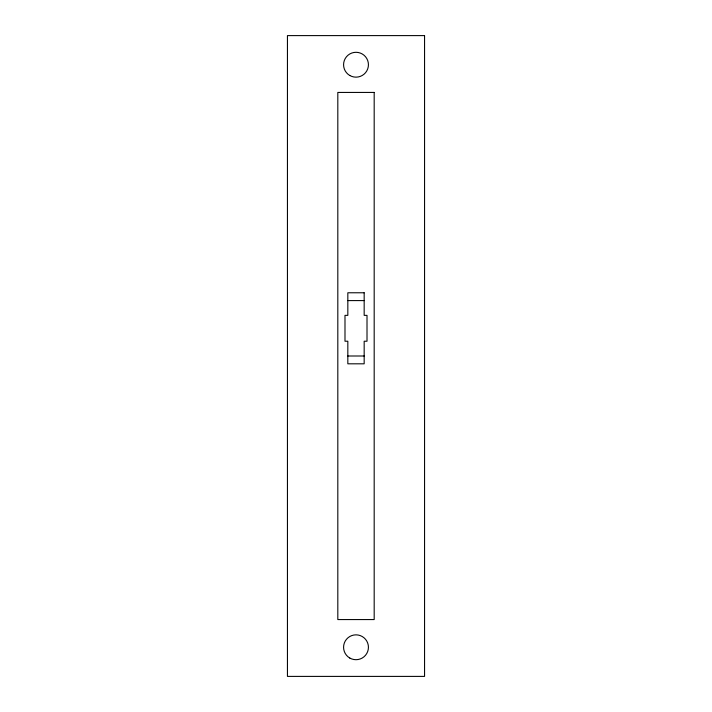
<?xml version="1.0" encoding="UTF-8"?>
<svg xmlns="http://www.w3.org/2000/svg" width="712" height="712" viewBox="0 0 712 712"><rect width="100%" height="100%" fill="white"/><g stroke="black" fill="none" stroke-linecap="round" stroke-linejoin="round"><path stroke-width="1.07" d="M347.83 300.589L364.17 300.589M347.83 356L364.17 356M424.557 35.6L287.443 35.6L287.443 676.4L424.557 676.4L424.557 35.6M374.183 92.435L337.817 92.435L337.817 619.565L374.183 619.565L374.183 92.435M364.17 292.774L347.83 292.774L347.83 315.363L344.991 315.363L344.991 341.226L347.83 341.226L347.83 363.814L364.17 363.814L364.17 341.226L367.009 341.226L367.009 315.363L364.17 315.363L364.17 292.774M349.788 658.039A12.433 12.433 0 0 0 368.433 647.27A12.433 12.433 0 0 0 349.788 636.51A12.433 12.433 0 0 0 349.788 658.039M349.788 75.49A12.433 12.433 0 0 0 368.433 64.73A12.433 12.433 0 0 0 349.788 53.961A12.433 12.433 0 0 0 349.788 75.49"/></g></svg>
